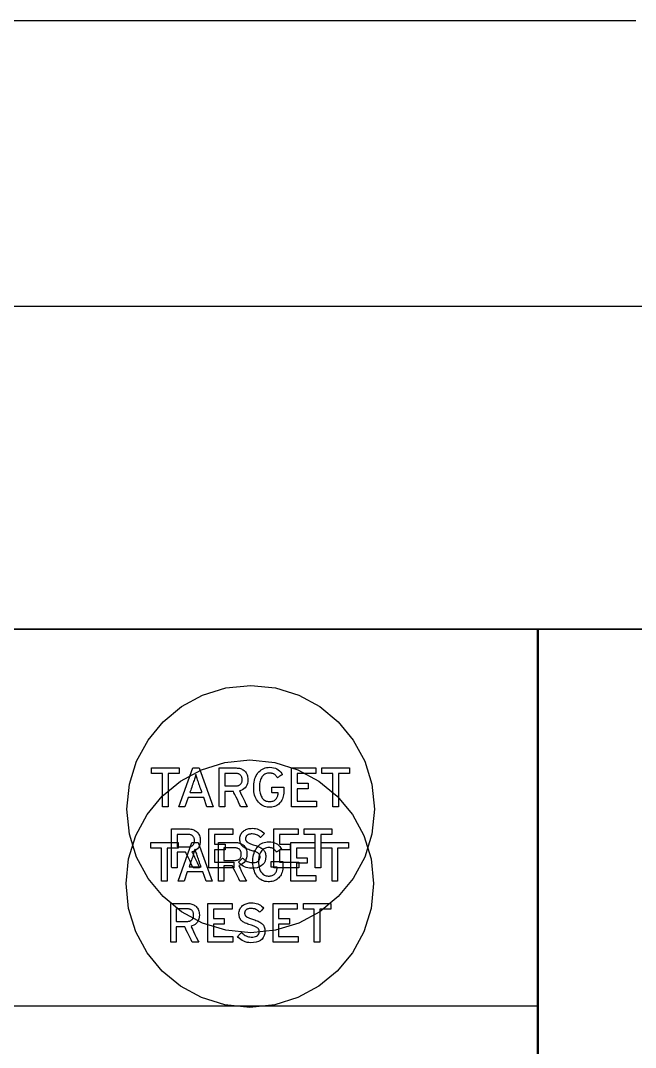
# Model space of a CAD drawing. Extents: x 1 to 47.7, y 0.2 to 35.
# Drawn here: x 13.048 to 14.588, y 13.426 to 16 of the extents above; entities that cross this region are included whole.
import ezdxf

# ---------------------------------------------------------------- set-up
doc = ezdxf.new("R2010")
doc.units = 0
doc.header["$MEASUREMENT"] = 0
for name, color, linetype in [('3_1__HORIZONTAL_RACK_MOUNT', 7, 'CONTINUOUS'), ('3_2__HORIZONTAL_PANEL_MOUN', 7, 'CONTINUOUS'), ('4_1__4U__UP_TO_ONE_IO_BOAR', 7, 'CONTINUOUS'), ('4_2__4U__FRONT_PANEL_W_24_', 7, 'CONTINUOUS'), ('5_1___24__TARGET_LEDS___12', 7, 'CONTINUOUS')]:
    doc.layers.add(name, color=color, linetype=linetype)

msp = doc.modelspace()

# ---------------------------------------------------------------- linework, layer by layer
at = {"layer": '3_1__HORIZONTAL_RACK_MOUNT'}
msp.add_lwpolyline([(14.7023, 15.2836), (14.5071, 15.2836), (14.3107, 15.2836), (14.1132, 15.2836), (13.9147, 15.2836), (13.7153, 15.2836), (13.5151, 15.2836), (13.3142, 15.2836), (12.9108, 15.2836), (12.5058, 15.2836), (12.1, 15.2836), (11.6942, 15.2836), (11.2892, 15.2836)], dxfattribs=at)
at = {"layer": '3_2__HORIZONTAL_PANEL_MOUN'}
msp.add_lwpolyline([(11.1871, 16), (11.6431, 16), (12.1, 16), (12.5569, 16), (13.0129, 16), (13.2403, 16), (13.4671, 16), (13.6932, 16), (13.9186, 16), (14.1431, 16), (14.3666, 16), (14.5889, 16)], dxfattribs=at)
at = {"layer": '4_1__4U__UP_TO_ONE_IO_BOAR'}
for points in [[(14.6748, 14.4737), (14.5422, 14.4737), (14.4084, 14.4737), (14.2735, 14.4737), (14.1376, 14.4737), (14.0006, 14.4737), (13.8628, 14.4737), (13.7241, 14.4737), (13.5846, 14.4737), (13.3037, 14.4737), (13.0205, 14.4737), (12.7356, 14.4737), (12.1631, 14.4737), (11.5905, 14.4737), (11.3057, 14.4737)], [(14.3445, 14.4737), (14.3445, 10.7985)], [(13.4175, 14.1126), (13.4175, 14.0297), (13.4035, 14.0297), (13.4035, 14.1126), (13.376, 14.1126), (13.376, 14.1269), (13.445, 14.1269), (13.445, 14.1126), (13.4175, 14.1126)], [(13.5148, 14.0297), (13.5066, 14.0527), (13.4677, 14.0527), (13.4597, 14.0297), (13.4445, 14.0297), (13.4795, 14.1269), (13.495, 14.1269), (13.5304, 14.0297), (13.5148, 14.0297)], [(13.7269, 14.0297), (13.7269, 14.1269), (13.7875, 14.1269), (13.7875, 14.1128), (13.741, 14.1128), (13.741, 14.0886), (13.768, 14.0886), (13.768, 14.0745), (13.741, 14.0745), (13.741, 14.0438), (13.7896, 14.0438), (13.7896, 14.0297), (13.7269, 14.0297)], [(13.8444, 14.1126), (13.8444, 14.0297), (13.8303, 14.0297), (13.8303, 14.1126), (13.8028, 14.1126), (13.8028, 14.1269), (13.8719, 14.1269), (13.8719, 14.1126), (13.8444, 14.1126)], [(13.5192, 13.8769), (13.5192, 13.9741), (13.5799, 13.9741), (13.5799, 13.96), (13.5333, 13.96), (13.5333, 13.9358), (13.5604, 13.9358), (13.5604, 13.9217), (13.5333, 13.9217), (13.5333, 13.891), (13.5819, 13.891), (13.5819, 13.8769), (13.5192, 13.8769)], [(13.6825, 13.8769), (13.6825, 13.9741), (13.7432, 13.9741), (13.7432, 13.96), (13.6966, 13.96), (13.6966, 13.9358), (13.7236, 13.9358), (13.7236, 13.9217), (13.6966, 13.9217), (13.6966, 13.891), (13.7452, 13.891), (13.7452, 13.8769), (13.6825, 13.8769)], [(13.8, 13.9598), (13.8, 13.8769), (13.7859, 13.8769), (13.7859, 13.9598), (13.7584, 13.9598), (13.7584, 13.9741), (13.8275, 13.9741), (13.8275, 13.9598), (13.8, 13.9598)], [(11.6045, 13.5308), (14.3445, 13.5308)]]:
    msp.add_lwpolyline(points, dxfattribs=at)
for points in [[(13.9343, 14.0236), (13.928, 13.9611), (13.9099, 13.9029), (13.8813, 13.8502), (13.8435, 13.8044), (13.7976, 13.7665), (13.745, 13.7379), (13.6868, 13.7199), (13.6243, 13.7136), (13.5618, 13.7199), (13.5036, 13.7379), (13.4509, 13.7665), (13.4051, 13.8044), (13.3672, 13.8502), (13.3386, 13.9029), (13.3206, 13.9611), (13.3143, 14.0236), (13.3206, 14.086), (13.3386, 14.1442), (13.3672, 14.1969), (13.4051, 14.2428), (13.4509, 14.2806), (13.5036, 14.3092), (13.5618, 14.3273), (13.6243, 14.3336), (13.6868, 14.3273), (13.745, 14.3092), (13.7976, 14.2806), (13.8435, 14.2428), (13.8813, 14.1969), (13.9099, 14.1442), (13.928, 14.086)], [(13.4944, 14.0881), (13.4933, 14.0913), (13.4923, 14.0944), (13.4913, 14.0973), (13.4904, 14.1001), (13.4895, 14.1028), (13.4887, 14.1054), (13.4879, 14.1078), (13.4872, 14.1101), (13.4865, 14.1087), (13.4859, 14.1064), (13.4851, 14.1039), (13.4843, 14.1013), (13.4834, 14.0985), (13.4824, 14.0956), (13.4814, 14.0925), (13.4804, 14.0893), (13.4798, 14.0877), (13.4792, 14.0858), (13.4781, 14.0827), (13.4768, 14.0789), (13.4754, 14.0748), (13.474, 14.071), (13.473, 14.068), (13.4723, 14.0661), (13.4724, 14.0657), (13.4745, 14.0657), (13.4784, 14.0657), (13.4834, 14.0657), (13.4888, 14.0657), (13.4941, 14.0657), (13.4985, 14.0657), (13.5014, 14.0657), (13.5022, 14.0658), (13.5017, 14.067), (13.5008, 14.0697), (13.4995, 14.0733), (13.4981, 14.0773), (13.4967, 14.0813), (13.4955, 14.0848), (13.4947, 14.0872)], [(13.6172, 14.0978), (13.6169, 14.0926), (13.616, 14.088), (13.6146, 14.0838), (13.6126, 14.0801), (13.6101, 14.0769), (13.6071, 14.0742), (13.6035, 14.072), (13.5994, 14.0702), (13.5966, 14.0692), (13.5978, 14.0667), (13.6, 14.0621), (13.603, 14.056), (13.6063, 14.0492), (13.6095, 14.0425), (13.6124, 14.0365), (13.6146, 14.032), (13.6157, 14.0298), (13.6154, 14.0297), (13.614, 14.0297), (13.6119, 14.0297), (13.6093, 14.0297), (13.6064, 14.0297), (13.6037, 14.0297), (13.6015, 14.0297), (13.6, 14.0297), (13.5994, 14.0297), (13.5986, 14.0314), (13.5967, 14.0353), (13.594, 14.0409), (13.5909, 14.0474), (13.5876, 14.054), (13.5847, 14.0601), (13.5824, 14.0649), (13.581, 14.0677), (13.5806, 14.0681), (13.5792, 14.0681), (13.5766, 14.0681), (13.5733, 14.0681), (13.5697, 14.0681), (13.5661, 14.0681), (13.5629, 14.0681), (13.5606, 14.0681), (13.5596, 14.0681), (13.5595, 14.0672), (13.5595, 14.0637), (13.5595, 14.0585), (13.5595, 14.0522), (13.5595, 14.0456), (13.5595, 14.0393), (13.5595, 14.0341), (13.5595, 14.0306), (13.5595, 14.0297), (13.5588, 14.0297), (13.5573, 14.0297), (13.5553, 14.0297), (13.5529, 14.0297), (13.5506, 14.0297), (13.5484, 14.0297), (13.5468, 14.0297), (13.5458, 14.0297), (13.5457, 14.0308), (13.5457, 14.0379), (13.5457, 14.05), (13.5457, 14.0654), (13.5457, 14.0821), (13.5457, 14.0984), (13.5457, 14.1125), (13.5457, 14.1226), (13.5457, 14.1268), (13.547, 14.1269), (13.5509, 14.1269), (13.5566, 14.1269), (13.5634, 14.1269), (13.5706, 14.1269), (13.5772, 14.1269), (13.5827, 14.1269), (13.5862, 14.1269), (13.5878, 14.1268), (13.5907, 14.1267), (13.5934, 14.1264), (13.5961, 14.1259), (13.5986, 14.1252), (13.601, 14.1243), (13.6034, 14.1232), (13.6056, 14.1219), (13.6077, 14.1205), (13.6096, 14.1188), (13.6114, 14.117), (13.6129, 14.1149), (13.6142, 14.1126), (13.6153, 14.11), (13.6161, 14.1073), (13.6167, 14.1043), (13.6171, 14.1012)], [(13.603, 14.0974), (13.6029, 14.0992), (13.6027, 14.1009), (13.6024, 14.1025), (13.602, 14.1039), (13.6014, 14.1053), (13.6008, 14.1065), (13.6, 14.1076), (13.5991, 14.1087), (13.5981, 14.1096), (13.597, 14.1105), (13.5958, 14.1112), (13.5945, 14.1118), (13.5931, 14.1123), (13.5917, 14.1127), (13.5901, 14.113), (13.5885, 14.1131), (13.587, 14.1132), (13.5856, 14.1132), (13.5826, 14.1132), (13.5784, 14.1132), (13.5736, 14.1132), (13.5688, 14.1132), (13.5645, 14.1132), (13.5613, 14.1132), (13.5596, 14.1132), (13.5595, 14.1125), (13.5595, 14.1098), (13.5595, 14.1055), (13.5595, 14.1003), (13.5595, 14.0947), (13.5595, 14.0895), (13.5595, 14.0852), (13.5595, 14.0825), (13.5596, 14.0818), (13.5613, 14.0818), (13.5645, 14.0818), (13.5688, 14.0818), (13.5736, 14.0818), (13.5784, 14.0818), (13.5826, 14.0818), (13.5856, 14.0818), (13.587, 14.0818), (13.5884, 14.0819), (13.5901, 14.082), (13.5916, 14.0823), (13.593, 14.0826), (13.5944, 14.0831), (13.5957, 14.0837), (13.5969, 14.0844), (13.598, 14.0852), (13.599, 14.0861), (13.5999, 14.0871), (13.6007, 14.0882), (13.6014, 14.0895), (13.6019, 14.0908), (13.6024, 14.0923), (13.6027, 14.0939), (13.6029, 14.0956)], [(13.7074, 14.0677), (13.7072, 14.0635), (13.7068, 14.0596), (13.7061, 14.0559), (13.7052, 14.0524), (13.7041, 14.0491), (13.7027, 14.0461), (13.701, 14.0432), (13.6991, 14.0406), (13.6969, 14.0382), (13.6946, 14.0361), (13.6921, 14.0342), (13.6895, 14.0325), (13.6866, 14.0311), (13.6837, 14.03), (13.6805, 14.0291), (13.6772, 14.0285), (13.6738, 14.0282), (13.67, 14.0282), (13.666, 14.0285), (13.6622, 14.0293), (13.6586, 14.0304), (13.6552, 14.0318), (13.652, 14.0336), (13.649, 14.0357), (13.6463, 14.0382), (13.6437, 14.041), (13.6413, 14.0441), (13.6392, 14.0474), (13.6373, 14.0509), (13.6357, 14.0547), (13.6343, 14.0587), (13.6333, 14.063), (13.6325, 14.0674), (13.632, 14.0721), (13.6318, 14.0771), (13.6319, 14.0821), (13.6322, 14.0869), (13.6329, 14.0915), (13.6338, 14.0959), (13.635, 14.1001), (13.6365, 14.104), (13.6382, 14.1077), (13.6402, 14.1111), (13.6425, 14.1144), (13.645, 14.1173), (13.6477, 14.1199), (13.6506, 14.1221), (13.6536, 14.1241), (13.6569, 14.1256), (13.6604, 14.1268), (13.6641, 14.1277), (13.668, 14.1282), (13.6723, 14.1284), (13.6772, 14.1281), (13.6818, 14.1273), (13.6861, 14.126), (13.69, 14.1243), (13.6935, 14.1222), (13.6967, 14.1195), (13.6996, 14.1164), (13.7021, 14.1129), (13.7035, 14.1102), (13.7028, 14.1098), (13.7014, 14.1089), (13.6996, 14.1077), (13.6975, 14.1064), (13.6955, 14.1051), (13.6936, 14.1039), (13.6921, 14.1029), (13.6913, 14.1024), (13.6908, 14.103), (13.69, 14.1043), (13.6891, 14.1055), (13.6883, 14.1066), (13.6874, 14.1077), (13.6864, 14.1086), (13.6855, 14.1095), (13.6845, 14.1103), (13.6835, 14.1111), (13.6825, 14.1117), (13.6814, 14.1122), (13.6802, 14.1126), (13.6789, 14.113), (13.6776, 14.1133), (13.6762, 14.1136), (13.6748, 14.1138), (13.6733, 14.1139), (13.6717, 14.1139), (13.6691, 14.1138), (13.6665, 14.1134), (13.664, 14.1128), (13.6617, 14.112), (13.6596, 14.1109), (13.6576, 14.1096), (13.6558, 14.1081), (13.6541, 14.1063), (13.6526, 14.1043), (13.6512, 14.102), (13.6499, 14.0995), (13.6489, 14.0969), (13.648, 14.0941), (13.6473, 14.0911), (13.6467, 14.0879), (13.6464, 14.0845), (13.6462, 14.0809), (13.6461, 14.0772), (13.6463, 14.0736), (13.6466, 14.0702), (13.647, 14.067), (13.6477, 14.0639), (13.6485, 14.0611), (13.6495, 14.0584), (13.6506, 14.0559), (13.6519, 14.0536), (13.6534, 14.0514), (13.655, 14.0494), (13.6568, 14.0477), (13.6587, 14.0462), (13.6608, 14.045), (13.663, 14.044), (13.6654, 14.0433), (13.668, 14.0428), (13.6706, 14.0426), (13.6733, 14.0427), (13.6757, 14.0429), (13.6779, 14.0433), (13.68, 14.0439), (13.6819, 14.0446), (13.6837, 14.0455), (13.6853, 14.0466), (13.6867, 14.0478), (13.688, 14.0491), (13.689, 14.0506), (13.69, 14.0522), (13.6908, 14.0538), (13.6915, 14.0554), (13.692, 14.0571), (13.6924, 14.0589), (13.6928, 14.0608), (13.6929, 14.0627), (13.693, 14.0645), (13.693, 14.0646), (13.693, 14.0646), (13.693, 14.0646), (13.693, 14.0647), (13.693, 14.0648), (13.693, 14.0648), (13.693, 14.0649), (13.693, 14.0649), (13.693, 14.0649), (13.6922, 14.0649), (13.6905, 14.0649), (13.6883, 14.0649), (13.6857, 14.0649), (13.6831, 14.0649), (13.6808, 14.0649), (13.6789, 14.0649), (13.6778, 14.0649), (13.6776, 14.065), (13.6776, 14.0659), (13.6776, 14.0675), (13.6776, 14.0696), (13.6776, 14.072), (13.6776, 14.0743), (13.6776, 14.0764), (13.6776, 14.078), (13.6776, 14.0788), (13.678, 14.0789), (13.6803, 14.0789), (13.6839, 14.0789), (13.6885, 14.0789), (13.6936, 14.0789), (13.6985, 14.0789), (13.7028, 14.0789), (13.7059, 14.0789), (13.7073, 14.0789), (13.7074, 14.0786), (13.7074, 14.0777), (13.7074, 14.0762), (13.7074, 14.0744), (13.7074, 14.0725), (13.7074, 14.0707), (13.7074, 14.0692), (13.7074, 14.0681)], [(13.6621, 13.9048), (13.6617, 13.8987), (13.6604, 13.8932), (13.6582, 13.8885), (13.655, 13.8845), (13.651, 13.8813), (13.646, 13.8787), (13.6402, 13.8769), (13.6334, 13.8757), (13.6263, 13.8754), (13.6217, 13.8757), (13.6173, 13.8765), (13.6131, 13.8776), (13.6091, 13.8791), (13.6054, 13.881), (13.6019, 13.8833), (13.5986, 13.8859), (13.5955, 13.889), (13.5938, 13.8911), (13.5944, 13.8917), (13.5956, 13.8928), (13.5971, 13.8944), (13.5987, 13.896), (13.6004, 13.8977), (13.602, 13.8992), (13.6031, 13.9004), (13.6038, 13.9011), (13.6052, 13.8997), (13.6077, 13.8974), (13.6102, 13.8954), (13.6129, 13.8937), (13.6156, 13.8923), (13.6185, 13.8912), (13.6214, 13.8904), (13.6245, 13.8898), (13.6276, 13.8896), (13.6316, 13.8897), (13.6354, 13.8901), (13.6387, 13.891), (13.6415, 13.8922), (13.6437, 13.8937), (13.6455, 13.8956), (13.6468, 13.8979), (13.6476, 13.9006), (13.6479, 13.9036), (13.6478, 13.9049), (13.6476, 13.9061), (13.6474, 13.9073), (13.6469, 13.9084), (13.6464, 13.9094), (13.6458, 13.9104), (13.645, 13.9113), (13.6441, 13.9122), (13.6431, 13.913), (13.6419, 13.9139), (13.6405, 13.9147), (13.6389, 13.9155), (13.6372, 13.9163), (13.6352, 13.9171), (13.6331, 13.9179), (13.6308, 13.9186), (13.6283, 13.9194), (13.6255, 13.9202), (13.6223, 13.9212), (13.6193, 13.9222), (13.6165, 13.9233), (13.6138, 13.9245), (13.6114, 13.9256), (13.6092, 13.9269), (13.6072, 13.9282), (13.6053, 13.9295), (13.6037, 13.9309), (13.6022, 13.9324), (13.6009, 13.9341), (13.5998, 13.9359), (13.5989, 13.9379), (13.5982, 13.9401), (13.5976, 13.9425), (13.5973, 13.945), (13.5971, 13.9477), (13.5972, 13.9506), (13.5975, 13.9533), (13.5981, 13.9559), (13.5988, 13.9583), (13.5998, 13.9606), (13.601, 13.9628), (13.6025, 13.9648), (13.6042, 13.9667), (13.6061, 13.9684), (13.6081, 13.9699), (13.6102, 13.9713), (13.6125, 13.9724), (13.6148, 13.9734), (13.6173, 13.9742), (13.6199, 13.9748), (13.6227, 13.9753), (13.6255, 13.9755), (13.6286, 13.9756), (13.6327, 13.9754), (13.6367, 13.9748), (13.6405, 13.9739), (13.6441, 13.9727), (13.6476, 13.9712), (13.6509, 13.9693), (13.654, 13.967), (13.657, 13.9645), (13.659, 13.9624), (13.6584, 13.9618), (13.6573, 13.9607), (13.6559, 13.9592), (13.6542, 13.9575), (13.6525, 13.9557), (13.651, 13.9542), (13.6498, 13.9529), (13.6491, 13.9522), (13.6481, 13.9531), (13.646, 13.9549), (13.6439, 13.9566), (13.6416, 13.958), (13.6391, 13.9591), (13.6366, 13.9601), (13.6339, 13.9607), (13.631, 13.9612), (13.6281, 13.9614), (13.6259, 13.9614), (13.6241, 13.9612), (13.6225, 13.961), (13.621, 13.9607), (13.6196, 13.9604), (13.6184, 13.9599), (13.6172, 13.9594), (13.6162, 13.9587), (13.6152, 13.958), (13.6144, 13.9572), (13.6137, 13.9564), (13.6131, 13.9555), (13.6126, 13.9546), (13.6121, 13.9536), (13.6118, 13.9526), (13.6116, 13.9515), (13.6114, 13.9504), (13.6114, 13.9493), (13.6114, 13.9487), (13.6114, 13.9482), (13.6115, 13.9476), (13.6116, 13.9471), (13.6117, 13.9466), (13.6118, 13.9462), (13.612, 13.9457), (13.6121, 13.9453), (13.6123, 13.9448), (13.6126, 13.9444), (13.6129, 13.9439), (13.6132, 13.9435), (13.6135, 13.943), (13.6139, 13.9426), (13.6143, 13.9422), (13.6148, 13.9417), (13.6153, 13.9413), (13.6161, 13.9408), (13.6173, 13.94), (13.6187, 13.9392), (13.6202, 13.9384), (13.622, 13.9377), (13.6239, 13.9369), (13.6261, 13.9361), (13.6284, 13.9353), (13.6309, 13.9345), (13.6339, 13.9336), (13.6369, 13.9326), (13.6398, 13.9315), (13.6425, 13.9304), (13.6451, 13.9293), (13.6474, 13.9281), (13.6497, 13.9268), (13.6517, 13.9255), (13.6537, 13.9241), (13.6554, 13.9226), (13.657, 13.921), (13.6583, 13.9192), (13.6594, 13.9172), (13.6604, 13.915), (13.6611, 13.9127), (13.6616, 13.9103), (13.662, 13.9076)], [(13.4979, 13.945), (13.4975, 13.9399), (13.4966, 13.9352), (13.4952, 13.931), (13.4932, 13.9273), (13.4907, 13.9241), (13.4877, 13.9214), (13.4841, 13.9192), (13.48, 13.9175), (13.4772, 13.9164), (13.4784, 13.914), (13.4807, 13.9093), (13.4836, 13.9032), (13.4869, 13.8964), (13.4902, 13.8897), (13.4931, 13.8837), (13.4952, 13.8792), (13.4963, 13.877), (13.496, 13.8769), (13.4947, 13.8769), (13.4925, 13.8769), (13.4899, 13.8769), (13.4871, 13.8769), (13.4844, 13.8769), (13.4821, 13.8769), (13.4806, 13.8769), (13.4801, 13.8769), (13.4793, 13.8786), (13.4773, 13.8826), (13.4746, 13.8881), (13.4715, 13.8946), (13.4683, 13.9012), (13.4653, 13.9073), (13.463, 13.9121), (13.4616, 13.9149), (13.4613, 13.9154), (13.4598, 13.9154), (13.4572, 13.9154), (13.4539, 13.9154), (13.4503, 13.9154), (13.4467, 13.9154), (13.4435, 13.9154), (13.4412, 13.9154), (13.4402, 13.9154), (13.4402, 13.9144), (13.4402, 13.911), (13.4402, 13.9057), (13.4402, 13.8994), (13.4402, 13.8928), (13.4402, 13.8865), (13.4402, 13.8813), (13.4402, 13.8779), (13.4401, 13.8769), (13.4395, 13.8769), (13.438, 13.8769), (13.4359, 13.8769), (13.4336, 13.8769), (13.4312, 13.8769), (13.4291, 13.8769), (13.4274, 13.8769), (13.4264, 13.8769), (13.4263, 13.878), (13.4263, 13.8851), (13.4263, 13.8972), (13.4263, 13.9126), (13.4263, 13.9293), (13.4263, 13.9456), (13.4263, 13.9597), (13.4263, 13.9698), (13.4263, 13.974), (13.4276, 13.9741), (13.4315, 13.9741), (13.4372, 13.9741), (13.4441, 13.9741), (13.4512, 13.9741), (13.4579, 13.9741), (13.4633, 13.9741), (13.4668, 13.9741), (13.4684, 13.9741), (13.4713, 13.9739), (13.4741, 13.9736), (13.4767, 13.9731), (13.4792, 13.9724), (13.4817, 13.9715), (13.484, 13.9704), (13.4862, 13.9692), (13.4883, 13.9677), (13.4903, 13.9661), (13.492, 13.9642), (13.4935, 13.9621), (13.4948, 13.9598), (13.4959, 13.9573), (13.4967, 13.9545), (13.4974, 13.9516), (13.4977, 13.9484)], [(13.4836, 13.9446), (13.4836, 13.9464), (13.4833, 13.9481), (13.483, 13.9497), (13.4826, 13.9511), (13.4821, 13.9525), (13.4814, 13.9537), (13.4806, 13.9549), (13.4797, 13.9559), (13.4787, 13.9568), (13.4776, 13.9577), (13.4764, 13.9584), (13.4751, 13.959), (13.4737, 13.9595), (13.4723, 13.9599), (13.4707, 13.9602), (13.4691, 13.9603), (13.4676, 13.9604), (13.4662, 13.9604), (13.4632, 13.9604), (13.459, 13.9604), (13.4542, 13.9604), (13.4494, 13.9604), (13.4451, 13.9604), (13.4419, 13.9604), (13.4403, 13.9604), (13.4402, 13.9597), (13.4402, 13.957), (13.4402, 13.9527), (13.4402, 13.9475), (13.4402, 13.9419), (13.4402, 13.9367), (13.4402, 13.9324), (13.4402, 13.9297), (13.4403, 13.929), (13.4419, 13.929), (13.4451, 13.929), (13.4494, 13.929), (13.4542, 13.929), (13.459, 13.929), (13.4632, 13.929), (13.4662, 13.929), (13.4676, 13.929), (13.4691, 13.9291), (13.4707, 13.9292), (13.4722, 13.9295), (13.4737, 13.9298), (13.475, 13.9303), (13.4763, 13.9309), (13.4775, 13.9316), (13.4786, 13.9324), (13.4796, 13.9333), (13.4805, 13.9343), (13.4813, 13.9354), (13.482, 13.9367), (13.4826, 13.938), (13.483, 13.9395), (13.4833, 13.9411), (13.4836, 13.9428)]]:
    msp.add_lwpolyline(points, close=True, dxfattribs=at)
at = {"layer": '4_2__4U__FRONT_PANEL_W_24_'}
for points in [[(14.6289, 14.4745), (14.497, 14.4745), (14.3639, 14.4745), (14.2296, 14.4745), (14.0944, 14.4745), (13.9581, 14.4745), (13.821, 14.4745), (13.5442, 14.4745), (13.2647, 14.4745), (12.9829, 14.4745), (12.6995, 14.4745), (12.1299, 14.4745), (11.5602, 14.4745), (11.2768, 14.4745)], [(14.3423, 14.4745), (14.3423, 8.9994)], [(13.4154, 13.926), (13.4154, 13.843), (13.4013, 13.843), (13.4013, 13.926), (13.3738, 13.926), (13.3738, 13.9402), (13.4428, 13.9402), (13.4428, 13.926), (13.4154, 13.926)], [(13.5126, 13.843), (13.5044, 13.8661), (13.4655, 13.8661), (13.4575, 13.843), (13.4423, 13.843), (13.4773, 13.9402), (13.4928, 13.9402), (13.5282, 13.843), (13.5126, 13.843)], [(13.7247, 13.843), (13.7247, 13.9402), (13.7853, 13.9402), (13.7853, 13.9261), (13.7388, 13.9261), (13.7388, 13.902), (13.7658, 13.902), (13.7658, 13.8879), (13.7388, 13.8879), (13.7388, 13.8571), (13.7874, 13.8571), (13.7874, 13.843), (13.7247, 13.843)], [(13.8422, 13.926), (13.8422, 13.843), (13.8281, 13.843), (13.8281, 13.926), (13.8006, 13.926), (13.8006, 13.9402), (13.8697, 13.9402), (13.8697, 13.926), (13.8422, 13.926)], [(13.517, 13.6902), (13.517, 13.7874), (13.5777, 13.7874), (13.5777, 13.7733), (13.5311, 13.7733), (13.5311, 13.7492), (13.5582, 13.7492), (13.5582, 13.7351), (13.5311, 13.7351), (13.5311, 13.7043), (13.5797, 13.7043), (13.5797, 13.6902), (13.517, 13.6902)], [(13.6803, 13.6902), (13.6803, 13.7874), (13.741, 13.7874), (13.741, 13.7733), (13.6944, 13.7733), (13.6944, 13.7492), (13.7214, 13.7492), (13.7214, 13.7351), (13.6944, 13.7351), (13.6944, 13.7043), (13.743, 13.7043), (13.743, 13.6902), (13.6803, 13.6902)], [(13.7978, 13.7732), (13.7978, 13.6902), (13.7837, 13.6902), (13.7837, 13.7732), (13.7563, 13.7732), (13.7563, 13.7874), (13.8253, 13.7874), (13.8253, 13.7732), (13.7978, 13.7732)]]:
    msp.add_lwpolyline(points, dxfattribs=at)
for points in [[(13.9321, 13.8369), (13.9258, 13.7744), (13.9077, 13.7162), (13.8791, 13.6636), (13.8413, 13.6177), (13.7954, 13.5798), (13.7427, 13.5513), (13.6845, 13.5332), (13.6221, 13.5269), (13.5596, 13.5332), (13.5014, 13.5513), (13.4487, 13.5798), (13.4029, 13.6177), (13.365, 13.6636), (13.3364, 13.7162), (13.3183, 13.7744), (13.312, 13.8369), (13.3183, 13.8994), (13.3364, 13.9576), (13.365, 14.0102), (13.4029, 14.0561), (13.4487, 14.094), (13.5014, 14.1225), (13.5596, 14.1406), (13.6221, 14.1469), (13.6845, 14.1406), (13.7427, 14.1225), (13.7954, 14.094), (13.8413, 14.0561), (13.8791, 14.0102), (13.9077, 13.9576), (13.9258, 13.8994)], [(13.4922, 13.9015), (13.4911, 13.9047), (13.4901, 13.9077), (13.4891, 13.9107), (13.4882, 13.9135), (13.4873, 13.9162), (13.4865, 13.9187), (13.4857, 13.9211), (13.485, 13.9234), (13.4844, 13.9221), (13.4837, 13.9197), (13.4829, 13.9172), (13.4821, 13.9146), (13.4812, 13.9118), (13.4803, 13.9089), (13.4792, 13.9059), (13.4782, 13.9027), (13.4776, 13.901), (13.477, 13.8991), (13.4759, 13.8961), (13.4746, 13.8922), (13.4732, 13.8882), (13.4718, 13.8844), (13.4708, 13.8813), (13.4701, 13.8794), (13.4702, 13.8791), (13.4723, 13.8791), (13.4762, 13.8791), (13.4812, 13.8791), (13.4866, 13.8791), (13.4919, 13.8791), (13.4963, 13.8791), (13.4992, 13.8791), (13.5, 13.8791), (13.4995, 13.8804), (13.4986, 13.8831), (13.4973, 13.8867), (13.4959, 13.8907), (13.4946, 13.8947), (13.4934, 13.8981), (13.4925, 13.9006)], [(13.615, 13.9111), (13.6147, 13.906), (13.6138, 13.9013), (13.6124, 13.8971), (13.6104, 13.8935), (13.6079, 13.8903), (13.6049, 13.8875), (13.6013, 13.8853), (13.5972, 13.8836), (13.5944, 13.8825), (13.5956, 13.8801), (13.5979, 13.8754), (13.6008, 13.8694), (13.6041, 13.8626), (13.6074, 13.8558), (13.6102, 13.8498), (13.6124, 13.8454), (13.6135, 13.8431), (13.6132, 13.843), (13.6118, 13.843), (13.6097, 13.843), (13.6071, 13.843), (13.6042, 13.843), (13.6015, 13.843), (13.5993, 13.843), (13.5978, 13.843), (13.5972, 13.843), (13.5964, 13.8447), (13.5945, 13.8487), (13.5918, 13.8543), (13.5887, 13.8607), (13.5854, 13.8674), (13.5825, 13.8734), (13.5802, 13.8782), (13.5788, 13.881), (13.5784, 13.8815), (13.577, 13.8815), (13.5744, 13.8815), (13.5711, 13.8815), (13.5675, 13.8815), (13.5639, 13.8815), (13.5607, 13.8815), (13.5584, 13.8815), (13.5574, 13.8815), (13.5573, 13.8805), (13.5573, 13.8771), (13.5573, 13.8719), (13.5573, 13.8656), (13.5573, 13.8589), (13.5573, 13.8526), (13.5573, 13.8474), (13.5573, 13.844), (13.5573, 13.843), (13.5566, 13.843), (13.5551, 13.843), (13.5531, 13.843), (13.5507, 13.843), (13.5484, 13.843), (13.5462, 13.843), (13.5446, 13.843), (13.5436, 13.843), (13.5435, 13.8441), (13.5435, 13.8512), (13.5435, 13.8634), (13.5435, 13.8787), (13.5435, 13.8954), (13.5435, 13.9118), (13.5435, 13.9259), (13.5435, 13.9359), (13.5435, 13.9402), (13.5448, 13.9402), (13.5487, 13.9402), (13.5544, 13.9402), (13.5612, 13.9402), (13.5684, 13.9402), (13.575, 13.9402), (13.5805, 13.9402), (13.584, 13.9402), (13.5856, 13.9402), (13.5885, 13.9401), (13.5912, 13.9397), (13.5939, 13.9392), (13.5964, 13.9385), (13.5988, 13.9376), (13.6012, 13.9366), (13.6034, 13.9353), (13.6055, 13.9339), (13.6074, 13.9322), (13.6092, 13.9303), (13.6107, 13.9282), (13.612, 13.9259), (13.6131, 13.9234), (13.6139, 13.9207), (13.6145, 13.9177), (13.6149, 13.9145)], [(13.6008, 13.9107), (13.6007, 13.9125), (13.6005, 13.9142), (13.6002, 13.9158), (13.5998, 13.9173), (13.5992, 13.9186), (13.5986, 13.9199), (13.5978, 13.921), (13.5969, 13.922), (13.5959, 13.923), (13.5948, 13.9238), (13.5936, 13.9245), (13.5923, 13.9252), (13.5909, 13.9257), (13.5895, 13.926), (13.5879, 13.9263), (13.5863, 13.9265), (13.5848, 13.9265), (13.5834, 13.9265), (13.5804, 13.9265), (13.5762, 13.9265), (13.5714, 13.9265), (13.5666, 13.9265), (13.5623, 13.9265), (13.5591, 13.9265), (13.5574, 13.9265), (13.5573, 13.9259), (13.5573, 13.9232), (13.5573, 13.9189), (13.5573, 13.9136), (13.5573, 13.9081), (13.5573, 13.9028), (13.5573, 13.8985), (13.5573, 13.8958), (13.5574, 13.8952), (13.5591, 13.8952), (13.5623, 13.8952), (13.5666, 13.8952), (13.5714, 13.8952), (13.5762, 13.8952), (13.5804, 13.8952), (13.5834, 13.8952), (13.5848, 13.8952), (13.5862, 13.8952), (13.5879, 13.8954), (13.5894, 13.8956), (13.5908, 13.896), (13.5922, 13.8965), (13.5935, 13.897), (13.5947, 13.8977), (13.5958, 13.8985), (13.5968, 13.8994), (13.5977, 13.9005), (13.5985, 13.9016), (13.5992, 13.9028), (13.5997, 13.9042), (13.6002, 13.9056), (13.6005, 13.9072), (13.6007, 13.9089)], [(13.7052, 13.8811), (13.705, 13.8769), (13.7046, 13.873), (13.7039, 13.8692), (13.703, 13.8657), (13.7019, 13.8625), (13.7005, 13.8594), (13.6988, 13.8566), (13.6969, 13.854), (13.6948, 13.8516), (13.6924, 13.8494), (13.6899, 13.8475), (13.6873, 13.8459), (13.6845, 13.8445), (13.6815, 13.8433), (13.6783, 13.8425), (13.675, 13.8419), (13.6716, 13.8415), (13.6678, 13.8415), (13.6638, 13.8419), (13.66, 13.8426), (13.6564, 13.8437), (13.653, 13.8451), (13.6498, 13.8469), (13.6468, 13.849), (13.6441, 13.8515), (13.6415, 13.8543), (13.6391, 13.8574), (13.637, 13.8607), (13.6351, 13.8643), (13.6335, 13.8681), (13.6321, 13.8721), (13.6311, 13.8763), (13.6303, 13.8808), (13.6298, 13.8855), (13.6296, 13.8904), (13.6297, 13.8955), (13.63, 13.9003), (13.6307, 13.9049), (13.6316, 13.9093), (13.6328, 13.9134), (13.6343, 13.9173), (13.636, 13.921), (13.638, 13.9245), (13.6403, 13.9277), (13.6428, 13.9307), (13.6455, 13.9332), (13.6484, 13.9355), (13.6514, 13.9374), (13.6547, 13.939), (13.6582, 13.9402), (13.6619, 13.9411), (13.6659, 13.9416), (13.6701, 13.9418), (13.675, 13.9414), (13.6796, 13.9406), (13.6839, 13.9394), (13.6878, 13.9377), (13.6913, 13.9355), (13.6945, 13.9329), (13.6974, 13.9298), (13.6999, 13.9262), (13.7013, 13.9236), (13.7006, 13.9231), (13.6992, 13.9222), (13.6974, 13.9211), (13.6953, 13.9197), (13.6933, 13.9184), (13.6914, 13.9172), (13.6899, 13.9163), (13.6891, 13.9158), (13.6886, 13.9164), (13.6878, 13.9177), (13.6869, 13.9189), (13.6861, 13.92), (13.6852, 13.921), (13.6842, 13.922), (13.6833, 13.9229), (13.6823, 13.9237), (13.6813, 13.9244), (13.6803, 13.925), (13.6792, 13.9255), (13.678, 13.926), (13.6767, 13.9264), (13.6754, 13.9267), (13.674, 13.9269), (13.6726, 13.9271), (13.6711, 13.9272), (13.6695, 13.9273), (13.6669, 13.9271), (13.6643, 13.9268), (13.6618, 13.9262), (13.6596, 13.9253), (13.6574, 13.9243), (13.6554, 13.923), (13.6536, 13.9214), (13.6519, 13.9196), (13.6504, 13.9176), (13.649, 13.9153), (13.6477, 13.9129), (13.6467, 13.9102), (13.6458, 13.9074), (13.6451, 13.9044), (13.6445, 13.9012), (13.6442, 13.8979), (13.644, 13.8943), (13.6439, 13.8906), (13.6441, 13.887), (13.6444, 13.8836), (13.6448, 13.8804), (13.6455, 13.8773), (13.6463, 13.8744), (13.6473, 13.8717), (13.6484, 13.8692), (13.6497, 13.8669), (13.6512, 13.8647), (13.6528, 13.8628), (13.6546, 13.861), (13.6565, 13.8596), (13.6586, 13.8583), (13.6608, 13.8574), (13.6632, 13.8567), (13.6658, 13.8562), (13.6684, 13.856), (13.6711, 13.856), (13.6735, 13.8563), (13.6757, 13.8567), (13.6778, 13.8572), (13.6797, 13.858), (13.6815, 13.8589), (13.6831, 13.8599), (13.6845, 13.8611), (13.6858, 13.8625), (13.6868, 13.864), (13.6878, 13.8655), (13.6886, 13.8671), (13.6893, 13.8688), (13.6898, 13.8705), (13.6902, 13.8723), (13.6906, 13.8741), (13.6907, 13.876), (13.6908, 13.8779), (13.6908, 13.8779), (13.6908, 13.8779), (13.6908, 13.878), (13.6908, 13.8781), (13.6908, 13.8781), (13.6908, 13.8782), (13.6908, 13.8783), (13.6908, 13.8783), (13.6908, 13.8783), (13.69, 13.8783), (13.6883, 13.8783), (13.6861, 13.8783), (13.6835, 13.8783), (13.6809, 13.8783), (13.6786, 13.8783), (13.6767, 13.8783), (13.6756, 13.8783), (13.6754, 13.8784), (13.6754, 13.8793), (13.6754, 13.8809), (13.6754, 13.883), (13.6754, 13.8853), (13.6754, 13.8877), (13.6754, 13.8897), (13.6754, 13.8913), (13.6754, 13.8922), (13.6758, 13.8923), (13.6781, 13.8923), (13.6817, 13.8923), (13.6864, 13.8923), (13.6914, 13.8923), (13.6963, 13.8923), (13.7006, 13.8923), (13.7037, 13.8923), (13.7051, 13.8923), (13.7052, 13.892), (13.7052, 13.891), (13.7052, 13.8896), (13.7052, 13.8878), (13.7052, 13.8859), (13.7052, 13.8841), (13.7052, 13.8825), (13.7052, 13.8815)], [(13.4957, 13.7584), (13.4953, 13.7532), (13.4944, 13.7485), (13.493, 13.7444), (13.491, 13.7407), (13.4885, 13.7375), (13.4855, 13.7348), (13.4819, 13.7325), (13.4778, 13.7308), (13.475, 13.7298), (13.4762, 13.7273), (13.4785, 13.7227), (13.4814, 13.7166), (13.4847, 13.7098), (13.488, 13.703), (13.4909, 13.6971), (13.493, 13.6926), (13.4941, 13.6904), (13.4938, 13.6902), (13.4925, 13.6902), (13.4903, 13.6902), (13.4877, 13.6902), (13.4849, 13.6902), (13.4822, 13.6902), (13.4799, 13.6902), (13.4784, 13.6902), (13.4779, 13.6903), (13.4771, 13.6919), (13.4751, 13.6959), (13.4724, 13.7015), (13.4693, 13.708), (13.4661, 13.7146), (13.4631, 13.7207), (13.4608, 13.7255), (13.4594, 13.7283), (13.4591, 13.7287), (13.4576, 13.7287), (13.4551, 13.7287), (13.4517, 13.7287), (13.4481, 13.7287), (13.4445, 13.7287), (13.4413, 13.7287), (13.439, 13.7287), (13.438, 13.7287), (13.438, 13.7277), (13.438, 13.7243), (13.438, 13.7191), (13.438, 13.7128), (13.438, 13.7062), (13.438, 13.6999), (13.438, 13.6946), (13.438, 13.6912), (13.4379, 13.6902), (13.4373, 13.6902), (13.4358, 13.6902), (13.4337, 13.6902), (13.4314, 13.6902), (13.429, 13.6902), (13.4269, 13.6902), (13.4252, 13.6902), (13.4243, 13.6902), (13.4241, 13.6914), (13.4241, 13.6985), (13.4241, 13.7106), (13.4241, 13.7259), (13.4241, 13.7427), (13.4241, 13.759), (13.4241, 13.7731), (13.4241, 13.7832), (13.4241, 13.7874), (13.4254, 13.7874), (13.4293, 13.7874), (13.435, 13.7874), (13.4419, 13.7874), (13.449, 13.7874), (13.4557, 13.7874), (13.4611, 13.7874), (13.4646, 13.7874), (13.4662, 13.7874), (13.4691, 13.7873), (13.4719, 13.7869), (13.4745, 13.7864), (13.477, 13.7857), (13.4795, 13.7848), (13.4818, 13.7838), (13.484, 13.7825), (13.4861, 13.7811), (13.4881, 13.7794), (13.4898, 13.7775), (13.4913, 13.7754), (13.4926, 13.7731), (13.4937, 13.7706), (13.4945, 13.7679), (13.4952, 13.7649), (13.4955, 13.7618)], [(13.4814, 13.758), (13.4814, 13.7598), (13.4812, 13.7615), (13.4808, 13.763), (13.4804, 13.7645), (13.4799, 13.7658), (13.4792, 13.7671), (13.4784, 13.7682), (13.4775, 13.7692), (13.4765, 13.7702), (13.4754, 13.771), (13.4742, 13.7718), (13.4729, 13.7724), (13.4716, 13.7729), (13.4701, 13.7733), (13.4685, 13.7735), (13.4669, 13.7737), (13.4654, 13.7737), (13.464, 13.7737), (13.461, 13.7737), (13.4568, 13.7737), (13.452, 13.7737), (13.4472, 13.7737), (13.4429, 13.7737), (13.4397, 13.7737), (13.4381, 13.7737), (13.438, 13.7731), (13.438, 13.7704), (13.438, 13.7661), (13.438, 13.7608), (13.438, 13.7553), (13.438, 13.75), (13.438, 13.7458), (13.438, 13.743), (13.4381, 13.7424), (13.4397, 13.7424), (13.4429, 13.7424), (13.4472, 13.7424), (13.452, 13.7424), (13.4568, 13.7424), (13.461, 13.7424), (13.464, 13.7424), (13.4654, 13.7424), (13.4669, 13.7424), (13.4685, 13.7426), (13.47, 13.7428), (13.4715, 13.7432), (13.4728, 13.7437), (13.4741, 13.7443), (13.4753, 13.745), (13.4764, 13.7458), (13.4774, 13.7467), (13.4783, 13.7477), (13.4791, 13.7488), (13.4798, 13.75), (13.4804, 13.7514), (13.4808, 13.7529), (13.4811, 13.7544), (13.4814, 13.7561)], [(13.6599, 13.7181), (13.6595, 13.712), (13.6582, 13.7066), (13.656, 13.7019), (13.6528, 13.6979), (13.6488, 13.6946), (13.6438, 13.6921), (13.638, 13.6902), (13.6312, 13.6891), (13.6241, 13.6887), (13.6195, 13.6891), (13.6151, 13.6898), (13.6109, 13.691), (13.6069, 13.6925), (13.6032, 13.6944), (13.5997, 13.6966), (13.5964, 13.6993), (13.5933, 13.7023), (13.5916, 13.7044), (13.5922, 13.7051), (13.5934, 13.7062), (13.5949, 13.7077), (13.5966, 13.7094), (13.5982, 13.7111), (13.5998, 13.7126), (13.6009, 13.7138), (13.6016, 13.7144), (13.603, 13.713), (13.6055, 13.7108), (13.608, 13.7088), (13.6107, 13.7071), (13.6134, 13.7057), (13.6163, 13.7045), (13.6192, 13.7037), (13.6223, 13.7032), (13.6254, 13.7029), (13.6294, 13.703), (13.6332, 13.7035), (13.6365, 13.7043), (13.6393, 13.7055), (13.6415, 13.7071), (13.6433, 13.709), (13.6446, 13.7113), (13.6454, 13.7139), (13.6457, 13.717), (13.6456, 13.7183), (13.6454, 13.7195), (13.6452, 13.7206), (13.6447, 13.7217), (13.6442, 13.7227), (13.6436, 13.7237), (13.6428, 13.7247), (13.6419, 13.7256), (13.6409, 13.7264), (13.6397, 13.7272), (13.6383, 13.728), (13.6367, 13.7288), (13.635, 13.7296), (13.633, 13.7304), (13.6309, 13.7312), (13.6286, 13.732), (13.6261, 13.7328), (13.6233, 13.7336), (13.6201, 13.7346), (13.6171, 13.7356), (13.6143, 13.7367), (13.6117, 13.7378), (13.6092, 13.739), (13.607, 13.7402), (13.605, 13.7415), (13.6031, 13.7429), (13.6015, 13.7442), (13.6, 13.7457), (13.5987, 13.7474), (13.5976, 13.7493), (13.5967, 13.7513), (13.596, 13.7535), (13.5954, 13.7558), (13.5951, 13.7584), (13.595, 13.7611), (13.595, 13.7639), (13.5953, 13.7667), (13.5959, 13.7692), (13.5966, 13.7717), (13.5976, 13.774), (13.5988, 13.7761), (13.6003, 13.7782), (13.602, 13.78), (13.6039, 13.7818), (13.6059, 13.7833), (13.608, 13.7846), (13.6103, 13.7858), (13.6126, 13.7867), (13.6151, 13.7875), (13.6177, 13.7882), (13.6205, 13.7886), (13.6233, 13.7889), (13.6264, 13.789), (13.6306, 13.7888), (13.6345, 13.7882), (13.6383, 13.7873), (13.6419, 13.7861), (13.6454, 13.7845), (13.6487, 13.7826), (13.6518, 13.7804), (13.6548, 13.7778), (13.6568, 13.7758), (13.6562, 13.7752), (13.6552, 13.7741), (13.6537, 13.7726), (13.652, 13.7708), (13.6503, 13.7691), (13.6488, 13.7675), (13.6476, 13.7663), (13.6469, 13.7655), (13.6459, 13.7664), (13.6438, 13.7683), (13.6417, 13.7699), (13.6394, 13.7713), (13.6369, 13.7725), (13.6344, 13.7734), (13.6317, 13.7741), (13.6288, 13.7745), (13.6259, 13.7747), (13.6237, 13.7747), (13.6219, 13.7746), (13.6203, 13.7744), (13.6188, 13.7741), (13.6174, 13.7737), (13.6162, 13.7733), (13.615, 13.7727), (13.614, 13.7721), (13.613, 13.7714), (13.6122, 13.7706), (13.6115, 13.7698), (13.6109, 13.7689), (13.6104, 13.7679), (13.6099, 13.7669), (13.6096, 13.7659), (13.6094, 13.7649), (13.6092, 13.7638), (13.6092, 13.7626), (13.6092, 13.7621), (13.6092, 13.7615), (13.6093, 13.761), (13.6094, 13.7605), (13.6095, 13.76), (13.6096, 13.7595), (13.6098, 13.7591), (13.6099, 13.7586), (13.6101, 13.7582), (13.6104, 13.7577), (13.6107, 13.7573), (13.611, 13.7568), (13.6113, 13.7564), (13.6117, 13.756), (13.6122, 13.7555), (13.6126, 13.7551), (13.6131, 13.7547), (13.6139, 13.7541), (13.6151, 13.7533), (13.6165, 13.7526), (13.618, 13.7518), (13.6198, 13.751), (13.6217, 13.7502), (13.6239, 13.7494), (13.6262, 13.7486), (13.6287, 13.7478), (13.6317, 13.7469), (13.6347, 13.7459), (13.6376, 13.7449), (13.6403, 13.7438), (13.6429, 13.7426), (13.6452, 13.7414), (13.6475, 13.7401), (13.6496, 13.7388), (13.6515, 13.7374), (13.6532, 13.736), (13.6548, 13.7343), (13.6561, 13.7325), (13.6572, 13.7305), (13.6582, 13.7284), (13.6589, 13.7261), (13.6594, 13.7236), (13.6598, 13.721)]]:
    msp.add_lwpolyline(points, close=True, dxfattribs=at)
at = {"layer": '5_1___24__TARGET_LEDS___12'}
for points in [[(14.6577, 14.4745), (14.5013, 14.4745), (14.344, 14.4745), (14.1861, 14.4745), (13.8684, 14.4745), (13.5488, 14.4745), (12.9064, 14.4745), (12.2641, 14.4745), (11.9445, 14.4745), (11.6268, 14.4745), (11.4688, 14.4745)], [(14.3423, 14.4745), (14.3423, 8.9994)], [(13.4154, 13.926), (13.4154, 13.843), (13.4013, 13.843), (13.4013, 13.926), (13.3738, 13.926), (13.3738, 13.9402), (13.4428, 13.9402), (13.4428, 13.926), (13.4154, 13.926)], [(13.5126, 13.843), (13.5044, 13.8661), (13.4655, 13.8661), (13.4575, 13.843), (13.4423, 13.843), (13.4773, 13.9402), (13.4928, 13.9402), (13.5282, 13.843), (13.5126, 13.843)], [(13.7247, 13.843), (13.7247, 13.9402), (13.7853, 13.9402), (13.7853, 13.9261), (13.7388, 13.9261), (13.7388, 13.902), (13.7658, 13.902), (13.7658, 13.8879), (13.7388, 13.8879), (13.7388, 13.8571), (13.7874, 13.8571), (13.7874, 13.843), (13.7247, 13.843)], [(13.8422, 13.926), (13.8422, 13.843), (13.8281, 13.843), (13.8281, 13.926), (13.8006, 13.926), (13.8006, 13.9402), (13.8697, 13.9402), (13.8697, 13.926), (13.8422, 13.926)], [(13.517, 13.6902), (13.517, 13.7874), (13.5777, 13.7874), (13.5777, 13.7733), (13.5311, 13.7733), (13.5311, 13.7492), (13.5582, 13.7492), (13.5582, 13.7351), (13.5311, 13.7351), (13.5311, 13.7043), (13.5797, 13.7043), (13.5797, 13.6902), (13.517, 13.6902)], [(13.6803, 13.6902), (13.6803, 13.7874), (13.741, 13.7874), (13.741, 13.7733), (13.6944, 13.7733), (13.6944, 13.7492), (13.7214, 13.7492), (13.7214, 13.7351), (13.6944, 13.7351), (13.6944, 13.7043), (13.743, 13.7043), (13.743, 13.6902), (13.6803, 13.6902)], [(13.7978, 13.7732), (13.7978, 13.6902), (13.7837, 13.6902), (13.7837, 13.7732), (13.7563, 13.7732), (13.7563, 13.7874), (13.8253, 13.7874), (13.8253, 13.7732), (13.7978, 13.7732)]]:
    msp.add_lwpolyline(points, dxfattribs=at)
for points in [[(13.9321, 13.8369), (13.9258, 13.7744), (13.9077, 13.7162), (13.8791, 13.6636), (13.8413, 13.6177), (13.7954, 13.5798), (13.7427, 13.5513), (13.6845, 13.5332), (13.6221, 13.5269), (13.5596, 13.5332), (13.5014, 13.5513), (13.4487, 13.5798), (13.4029, 13.6177), (13.365, 13.6636), (13.3364, 13.7162), (13.3183, 13.7744), (13.312, 13.8369), (13.3183, 13.8994), (13.3364, 13.9576), (13.365, 14.0102), (13.4029, 14.0561), (13.4487, 14.094), (13.5014, 14.1225), (13.5596, 14.1406), (13.6221, 14.1469), (13.6845, 14.1406), (13.7427, 14.1225), (13.7954, 14.094), (13.8413, 14.0561), (13.8791, 14.0102), (13.9077, 13.9576), (13.9258, 13.8994)], [(13.4922, 13.9015), (13.4911, 13.9047), (13.4901, 13.9077), (13.4891, 13.9107), (13.4882, 13.9135), (13.4873, 13.9162), (13.4865, 13.9187), (13.4857, 13.9211), (13.485, 13.9234), (13.4844, 13.9221), (13.4837, 13.9197), (13.4829, 13.9172), (13.4821, 13.9146), (13.4812, 13.9118), (13.4803, 13.9089), (13.4792, 13.9059), (13.4782, 13.9027), (13.4776, 13.901), (13.477, 13.8991), (13.4759, 13.8961), (13.4746, 13.8922), (13.4732, 13.8882), (13.4718, 13.8844), (13.4708, 13.8813), (13.4701, 13.8794), (13.4702, 13.8791), (13.4723, 13.8791), (13.4762, 13.8791), (13.4812, 13.8791), (13.4866, 13.8791), (13.4919, 13.8791), (13.4963, 13.8791), (13.4992, 13.8791), (13.5, 13.8791), (13.4995, 13.8804), (13.4986, 13.8831), (13.4973, 13.8867), (13.4959, 13.8907), (13.4946, 13.8947), (13.4934, 13.8981), (13.4925, 13.9006)], [(13.615, 13.9111), (13.6147, 13.906), (13.6138, 13.9013), (13.6124, 13.8971), (13.6104, 13.8935), (13.6079, 13.8903), (13.6049, 13.8875), (13.6013, 13.8853), (13.5972, 13.8836), (13.5944, 13.8825), (13.5956, 13.8801), (13.5979, 13.8754), (13.6008, 13.8694), (13.6041, 13.8626), (13.6074, 13.8558), (13.6102, 13.8498), (13.6124, 13.8454), (13.6135, 13.8431), (13.6132, 13.843), (13.6118, 13.843), (13.6097, 13.843), (13.6071, 13.843), (13.6042, 13.843), (13.6015, 13.843), (13.5993, 13.843), (13.5978, 13.843), (13.5972, 13.843), (13.5964, 13.8447), (13.5945, 13.8487), (13.5918, 13.8543), (13.5887, 13.8607), (13.5854, 13.8674), (13.5825, 13.8734), (13.5802, 13.8782), (13.5788, 13.881), (13.5784, 13.8815), (13.577, 13.8815), (13.5744, 13.8815), (13.5711, 13.8815), (13.5675, 13.8815), (13.5639, 13.8815), (13.5607, 13.8815), (13.5584, 13.8815), (13.5574, 13.8815), (13.5573, 13.8805), (13.5573, 13.8771), (13.5573, 13.8719), (13.5573, 13.8656), (13.5573, 13.8589), (13.5573, 13.8526), (13.5573, 13.8474), (13.5573, 13.844), (13.5573, 13.843), (13.5566, 13.843), (13.5551, 13.843), (13.5531, 13.843), (13.5507, 13.843), (13.5484, 13.843), (13.5462, 13.843), (13.5446, 13.843), (13.5436, 13.843), (13.5435, 13.8441), (13.5435, 13.8512), (13.5435, 13.8634), (13.5435, 13.8787), (13.5435, 13.8954), (13.5435, 13.9118), (13.5435, 13.9259), (13.5435, 13.9359), (13.5435, 13.9402), (13.5448, 13.9402), (13.5487, 13.9402), (13.5544, 13.9402), (13.5612, 13.9402), (13.5684, 13.9402), (13.575, 13.9402), (13.5805, 13.9402), (13.584, 13.9402), (13.5856, 13.9402), (13.5885, 13.9401), (13.5912, 13.9397), (13.5939, 13.9392), (13.5964, 13.9385), (13.5988, 13.9376), (13.6012, 13.9366), (13.6034, 13.9353), (13.6055, 13.9339), (13.6074, 13.9322), (13.6092, 13.9303), (13.6107, 13.9282), (13.612, 13.9259), (13.6131, 13.9234), (13.6139, 13.9207), (13.6145, 13.9177), (13.6149, 13.9145)], [(13.6008, 13.9107), (13.6007, 13.9125), (13.6005, 13.9142), (13.6002, 13.9158), (13.5998, 13.9173), (13.5992, 13.9186), (13.5986, 13.9199), (13.5978, 13.921), (13.5969, 13.922), (13.5959, 13.923), (13.5948, 13.9238), (13.5936, 13.9245), (13.5923, 13.9252), (13.5909, 13.9257), (13.5895, 13.926), (13.5879, 13.9263), (13.5863, 13.9265), (13.5848, 13.9265), (13.5834, 13.9265), (13.5804, 13.9265), (13.5762, 13.9265), (13.5714, 13.9265), (13.5666, 13.9265), (13.5623, 13.9265), (13.5591, 13.9265), (13.5574, 13.9265), (13.5573, 13.9259), (13.5573, 13.9232), (13.5573, 13.9189), (13.5573, 13.9136), (13.5573, 13.9081), (13.5573, 13.9028), (13.5573, 13.8985), (13.5573, 13.8958), (13.5574, 13.8952), (13.5591, 13.8952), (13.5623, 13.8952), (13.5666, 13.8952), (13.5714, 13.8952), (13.5762, 13.8952), (13.5804, 13.8952), (13.5834, 13.8952), (13.5848, 13.8952), (13.5862, 13.8952), (13.5879, 13.8954), (13.5894, 13.8956), (13.5908, 13.896), (13.5922, 13.8965), (13.5935, 13.897), (13.5947, 13.8977), (13.5958, 13.8985), (13.5968, 13.8994), (13.5977, 13.9005), (13.5985, 13.9016), (13.5992, 13.9028), (13.5997, 13.9042), (13.6002, 13.9056), (13.6005, 13.9072), (13.6007, 13.9089)], [(13.7052, 13.8811), (13.705, 13.8769), (13.7046, 13.873), (13.7039, 13.8692), (13.703, 13.8657), (13.7019, 13.8625), (13.7005, 13.8594), (13.6988, 13.8566), (13.6969, 13.854), (13.6948, 13.8516), (13.6924, 13.8494), (13.6899, 13.8475), (13.6873, 13.8459), (13.6845, 13.8445), (13.6815, 13.8433), (13.6783, 13.8425), (13.675, 13.8419), (13.6716, 13.8415), (13.6678, 13.8415), (13.6638, 13.8419), (13.66, 13.8426), (13.6564, 13.8437), (13.653, 13.8451), (13.6498, 13.8469), (13.6468, 13.849), (13.6441, 13.8515), (13.6415, 13.8543), (13.6391, 13.8574), (13.637, 13.8607), (13.6351, 13.8643), (13.6335, 13.8681), (13.6321, 13.8721), (13.6311, 13.8763), (13.6303, 13.8808), (13.6298, 13.8855), (13.6296, 13.8904), (13.6297, 13.8955), (13.63, 13.9003), (13.6307, 13.9049), (13.6316, 13.9093), (13.6328, 13.9134), (13.6343, 13.9173), (13.636, 13.921), (13.638, 13.9245), (13.6403, 13.9277), (13.6428, 13.9307), (13.6455, 13.9332), (13.6484, 13.9355), (13.6514, 13.9374), (13.6547, 13.939), (13.6582, 13.9402), (13.6619, 13.9411), (13.6659, 13.9416), (13.6701, 13.9418), (13.675, 13.9414), (13.6796, 13.9406), (13.6839, 13.9394), (13.6878, 13.9377), (13.6913, 13.9355), (13.6945, 13.9329), (13.6974, 13.9298), (13.6999, 13.9262), (13.7013, 13.9236), (13.7006, 13.9231), (13.6992, 13.9222), (13.6974, 13.9211), (13.6953, 13.9197), (13.6933, 13.9184), (13.6914, 13.9172), (13.6899, 13.9163), (13.6891, 13.9158), (13.6886, 13.9164), (13.6878, 13.9177), (13.6869, 13.9189), (13.6861, 13.92), (13.6852, 13.921), (13.6842, 13.922), (13.6833, 13.9229), (13.6823, 13.9237), (13.6813, 13.9244), (13.6803, 13.925), (13.6792, 13.9255), (13.678, 13.926), (13.6767, 13.9264), (13.6754, 13.9267), (13.674, 13.9269), (13.6726, 13.9271), (13.6711, 13.9272), (13.6695, 13.9273), (13.6669, 13.9271), (13.6643, 13.9268), (13.6618, 13.9262), (13.6596, 13.9253), (13.6574, 13.9243), (13.6554, 13.923), (13.6536, 13.9214), (13.6519, 13.9196), (13.6504, 13.9176), (13.649, 13.9153), (13.6477, 13.9129), (13.6467, 13.9102), (13.6458, 13.9074), (13.6451, 13.9044), (13.6445, 13.9012), (13.6442, 13.8979), (13.644, 13.8943), (13.6439, 13.8906), (13.6441, 13.887), (13.6444, 13.8836), (13.6448, 13.8804), (13.6455, 13.8773), (13.6463, 13.8744), (13.6473, 13.8717), (13.6484, 13.8692), (13.6497, 13.8669), (13.6512, 13.8647), (13.6528, 13.8628), (13.6546, 13.861), (13.6565, 13.8596), (13.6586, 13.8583), (13.6608, 13.8574), (13.6632, 13.8567), (13.6658, 13.8562), (13.6684, 13.856), (13.6711, 13.856), (13.6735, 13.8563), (13.6757, 13.8567), (13.6778, 13.8572), (13.6797, 13.858), (13.6815, 13.8589), (13.6831, 13.8599), (13.6845, 13.8611), (13.6858, 13.8625), (13.6868, 13.864), (13.6878, 13.8655), (13.6886, 13.8671), (13.6893, 13.8688), (13.6898, 13.8705), (13.6902, 13.8723), (13.6906, 13.8741), (13.6907, 13.876), (13.6908, 13.8779), (13.6908, 13.8779), (13.6908, 13.8779), (13.6908, 13.878), (13.6908, 13.8781), (13.6908, 13.8781), (13.6908, 13.8782), (13.6908, 13.8783), (13.6908, 13.8783), (13.6908, 13.8783), (13.69, 13.8783), (13.6883, 13.8783), (13.6861, 13.8783), (13.6835, 13.8783), (13.6809, 13.8783), (13.6786, 13.8783), (13.6767, 13.8783), (13.6756, 13.8783), (13.6754, 13.8784), (13.6754, 13.8793), (13.6754, 13.8809), (13.6754, 13.883), (13.6754, 13.8853), (13.6754, 13.8877), (13.6754, 13.8897), (13.6754, 13.8913), (13.6754, 13.8922), (13.6758, 13.8923), (13.6781, 13.8923), (13.6817, 13.8923), (13.6864, 13.8923), (13.6914, 13.8923), (13.6963, 13.8923), (13.7006, 13.8923), (13.7037, 13.8923), (13.7051, 13.8923), (13.7052, 13.892), (13.7052, 13.891), (13.7052, 13.8896), (13.7052, 13.8878), (13.7052, 13.8859), (13.7052, 13.8841), (13.7052, 13.8825), (13.7052, 13.8815)], [(13.4957, 13.7584), (13.4953, 13.7532), (13.4944, 13.7485), (13.493, 13.7444), (13.491, 13.7407), (13.4885, 13.7375), (13.4855, 13.7348), (13.4819, 13.7325), (13.4778, 13.7308), (13.475, 13.7298), (13.4762, 13.7273), (13.4785, 13.7227), (13.4814, 13.7166), (13.4847, 13.7098), (13.488, 13.703), (13.4909, 13.6971), (13.493, 13.6926), (13.4941, 13.6904), (13.4938, 13.6902), (13.4925, 13.6902), (13.4903, 13.6902), (13.4877, 13.6902), (13.4849, 13.6902), (13.4822, 13.6902), (13.4799, 13.6902), (13.4784, 13.6902), (13.4779, 13.6903), (13.4771, 13.6919), (13.4751, 13.6959), (13.4724, 13.7015), (13.4693, 13.708), (13.4661, 13.7146), (13.4631, 13.7207), (13.4608, 13.7255), (13.4594, 13.7283), (13.4591, 13.7287), (13.4576, 13.7287), (13.4551, 13.7287), (13.4517, 13.7287), (13.4481, 13.7287), (13.4445, 13.7287), (13.4413, 13.7287), (13.439, 13.7287), (13.438, 13.7287), (13.438, 13.7277), (13.438, 13.7243), (13.438, 13.7191), (13.438, 13.7128), (13.438, 13.7062), (13.438, 13.6999), (13.438, 13.6946), (13.438, 13.6912), (13.4379, 13.6902), (13.4373, 13.6902), (13.4358, 13.6902), (13.4337, 13.6902), (13.4314, 13.6902), (13.429, 13.6902), (13.4269, 13.6902), (13.4252, 13.6902), (13.4243, 13.6902), (13.4241, 13.6914), (13.4241, 13.6985), (13.4241, 13.7106), (13.4241, 13.7259), (13.4241, 13.7427), (13.4241, 13.759), (13.4241, 13.7731), (13.4241, 13.7832), (13.4241, 13.7874), (13.4254, 13.7874), (13.4293, 13.7874), (13.435, 13.7874), (13.4419, 13.7874), (13.449, 13.7874), (13.4557, 13.7874), (13.4611, 13.7874), (13.4646, 13.7874), (13.4662, 13.7874), (13.4691, 13.7873), (13.4719, 13.7869), (13.4745, 13.7864), (13.477, 13.7857), (13.4795, 13.7848), (13.4818, 13.7838), (13.484, 13.7825), (13.4861, 13.7811), (13.4881, 13.7794), (13.4898, 13.7775), (13.4913, 13.7754), (13.4926, 13.7731), (13.4937, 13.7706), (13.4945, 13.7679), (13.4952, 13.7649), (13.4955, 13.7618)], [(13.4814, 13.758), (13.4814, 13.7598), (13.4812, 13.7615), (13.4808, 13.763), (13.4804, 13.7645), (13.4799, 13.7658), (13.4792, 13.7671), (13.4784, 13.7682), (13.4775, 13.7692), (13.4765, 13.7702), (13.4754, 13.771), (13.4742, 13.7718), (13.4729, 13.7724), (13.4716, 13.7729), (13.4701, 13.7733), (13.4685, 13.7735), (13.4669, 13.7737), (13.4654, 13.7737), (13.464, 13.7737), (13.461, 13.7737), (13.4568, 13.7737), (13.452, 13.7737), (13.4472, 13.7737), (13.4429, 13.7737), (13.4397, 13.7737), (13.4381, 13.7737), (13.438, 13.7731), (13.438, 13.7704), (13.438, 13.7661), (13.438, 13.7608), (13.438, 13.7553), (13.438, 13.75), (13.438, 13.7458), (13.438, 13.743), (13.4381, 13.7424), (13.4397, 13.7424), (13.4429, 13.7424), (13.4472, 13.7424), (13.452, 13.7424), (13.4568, 13.7424), (13.461, 13.7424), (13.464, 13.7424), (13.4654, 13.7424), (13.4669, 13.7424), (13.4685, 13.7426), (13.47, 13.7428), (13.4715, 13.7432), (13.4728, 13.7437), (13.4741, 13.7443), (13.4753, 13.745), (13.4764, 13.7458), (13.4774, 13.7467), (13.4783, 13.7477), (13.4791, 13.7488), (13.4798, 13.75), (13.4804, 13.7514), (13.4808, 13.7529), (13.4811, 13.7544), (13.4814, 13.7561)], [(13.6599, 13.7181), (13.6595, 13.712), (13.6582, 13.7066), (13.656, 13.7019), (13.6528, 13.6979), (13.6488, 13.6946), (13.6438, 13.6921), (13.638, 13.6902), (13.6312, 13.6891), (13.6241, 13.6887), (13.6195, 13.6891), (13.6151, 13.6898), (13.6109, 13.691), (13.6069, 13.6925), (13.6032, 13.6944), (13.5997, 13.6966), (13.5964, 13.6993), (13.5933, 13.7023), (13.5916, 13.7044), (13.5922, 13.7051), (13.5934, 13.7062), (13.5949, 13.7077), (13.5966, 13.7094), (13.5982, 13.7111), (13.5998, 13.7126), (13.6009, 13.7138), (13.6016, 13.7144), (13.603, 13.713), (13.6055, 13.7108), (13.608, 13.7088), (13.6107, 13.7071), (13.6134, 13.7057), (13.6163, 13.7045), (13.6192, 13.7037), (13.6223, 13.7032), (13.6254, 13.7029), (13.6294, 13.703), (13.6332, 13.7035), (13.6365, 13.7043), (13.6393, 13.7055), (13.6415, 13.7071), (13.6433, 13.709), (13.6446, 13.7113), (13.6454, 13.7139), (13.6457, 13.717), (13.6456, 13.7183), (13.6454, 13.7195), (13.6452, 13.7206), (13.6447, 13.7217), (13.6442, 13.7227), (13.6436, 13.7237), (13.6428, 13.7247), (13.6419, 13.7256), (13.6409, 13.7264), (13.6397, 13.7272), (13.6383, 13.728), (13.6367, 13.7288), (13.635, 13.7296), (13.633, 13.7304), (13.6309, 13.7312), (13.6286, 13.732), (13.6261, 13.7328), (13.6233, 13.7336), (13.6201, 13.7346), (13.6171, 13.7356), (13.6143, 13.7367), (13.6117, 13.7378), (13.6092, 13.739), (13.607, 13.7402), (13.605, 13.7415), (13.6031, 13.7429), (13.6015, 13.7442), (13.6, 13.7457), (13.5987, 13.7474), (13.5976, 13.7493), (13.5967, 13.7513), (13.596, 13.7535), (13.5954, 13.7558), (13.5951, 13.7584), (13.595, 13.7611), (13.595, 13.7639), (13.5953, 13.7667), (13.5959, 13.7692), (13.5966, 13.7717), (13.5976, 13.774), (13.5988, 13.7761), (13.6003, 13.7782), (13.602, 13.78), (13.6039, 13.7818), (13.6059, 13.7833), (13.608, 13.7846), (13.6103, 13.7858), (13.6126, 13.7867), (13.6151, 13.7875), (13.6177, 13.7882), (13.6205, 13.7886), (13.6233, 13.7889), (13.6264, 13.789), (13.6306, 13.7888), (13.6345, 13.7882), (13.6383, 13.7873), (13.6419, 13.7861), (13.6454, 13.7845), (13.6487, 13.7826), (13.6518, 13.7804), (13.6548, 13.7778), (13.6568, 13.7758), (13.6562, 13.7752), (13.6552, 13.7741), (13.6537, 13.7726), (13.652, 13.7708), (13.6503, 13.7691), (13.6488, 13.7675), (13.6476, 13.7663), (13.6469, 13.7655), (13.6459, 13.7664), (13.6438, 13.7683), (13.6417, 13.7699), (13.6394, 13.7713), (13.6369, 13.7725), (13.6344, 13.7734), (13.6317, 13.7741), (13.6288, 13.7745), (13.6259, 13.7747), (13.6237, 13.7747), (13.6219, 13.7746), (13.6203, 13.7744), (13.6188, 13.7741), (13.6174, 13.7737), (13.6162, 13.7733), (13.615, 13.7727), (13.614, 13.7721), (13.613, 13.7714), (13.6122, 13.7706), (13.6115, 13.7698), (13.6109, 13.7689), (13.6104, 13.7679), (13.6099, 13.7669), (13.6096, 13.7659), (13.6094, 13.7649), (13.6092, 13.7638), (13.6092, 13.7626), (13.6092, 13.7621), (13.6092, 13.7615), (13.6093, 13.761), (13.6094, 13.7605), (13.6095, 13.76), (13.6096, 13.7595), (13.6098, 13.7591), (13.6099, 13.7586), (13.6101, 13.7582), (13.6104, 13.7577), (13.6107, 13.7573), (13.611, 13.7568), (13.6113, 13.7564), (13.6117, 13.756), (13.6122, 13.7555), (13.6126, 13.7551), (13.6131, 13.7547), (13.6139, 13.7541), (13.6151, 13.7533), (13.6165, 13.7526), (13.618, 13.7518), (13.6198, 13.751), (13.6217, 13.7502), (13.6239, 13.7494), (13.6262, 13.7486), (13.6287, 13.7478), (13.6317, 13.7469), (13.6347, 13.7459), (13.6376, 13.7449), (13.6403, 13.7438), (13.6429, 13.7426), (13.6452, 13.7414), (13.6475, 13.7401), (13.6496, 13.7388), (13.6515, 13.7374), (13.6532, 13.736), (13.6548, 13.7343), (13.6561, 13.7325), (13.6572, 13.7305), (13.6582, 13.7284), (13.6589, 13.7261), (13.6594, 13.7236), (13.6598, 13.721)]]:
    msp.add_lwpolyline(points, close=True, dxfattribs=at)

doc.saveas('drawing.dxf')
